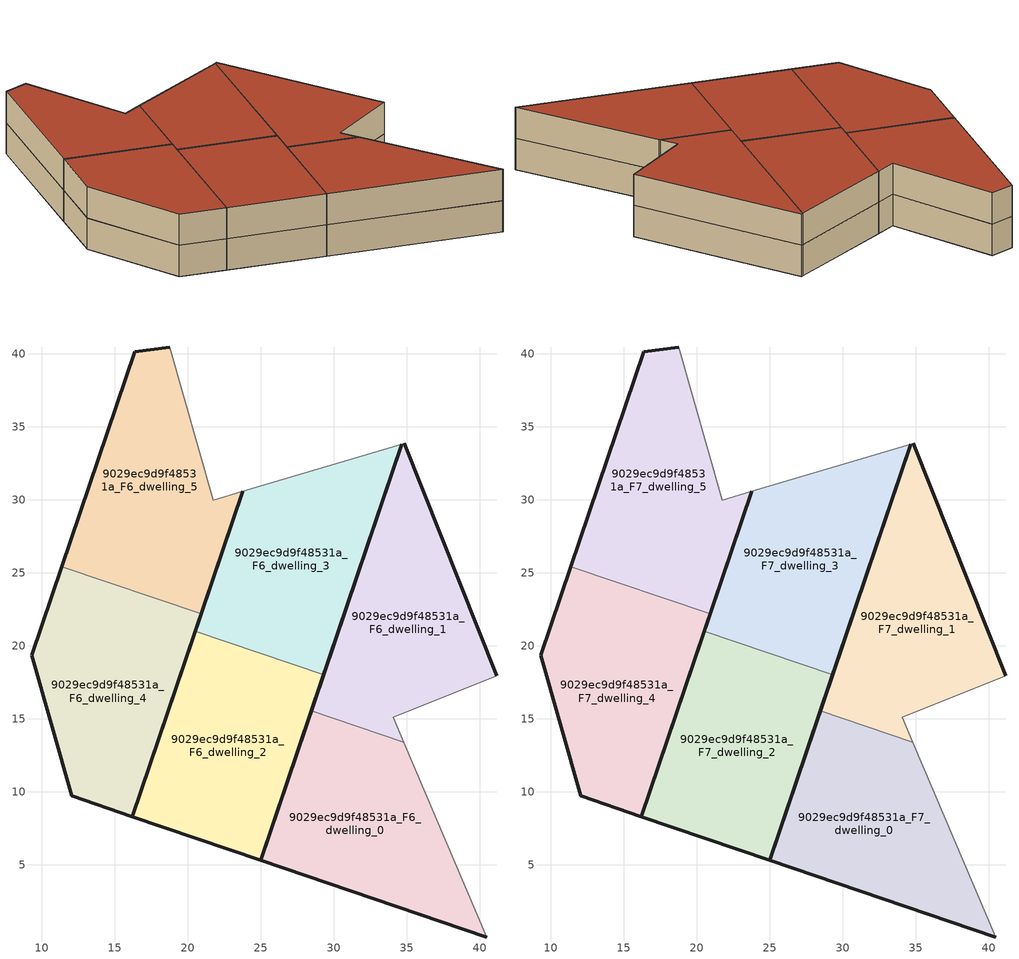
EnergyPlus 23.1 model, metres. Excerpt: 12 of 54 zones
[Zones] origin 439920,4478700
9029ec9d9f48531a_F6_dwelling_0
 floor to 9029ec9d9f48531a_F5_dwelling_0 (EU_floor_Construction): 40.48,0.07 34.8,13.4 28.47,15.54 25,5.33 z18
 wall outside (EU_wall_Construction): 40.48,0.07 25,5.33 28.47,15.54 z18:21
 wall to 9029ec9d9f48531a_F6_dwelling_1 (EU_wall_Construction): 28.47,15.54 34.8,13.4 z18:21
 wall adiabatic (EU_wall_Construction): 34.8,13.4 40.48,0.07 z18:21
9029ec9d9f48531a_F6_dwelling_1
 floor to 9029ec9d9f48531a_F5_dwelling_1 (EU_floor_Construction): 41.18,17.97 34.84,33.86 34.66,33.81 28.47,15.54 34.8,13.4 34.07,15.12 z18
 wall outside (EU_wall_Construction): 28.47,15.54 34.66,33.81 / 34.84,33.86 41.18,17.97 z18:21
 wall adiabatic (EU_wall_Construction): 34.66,33.81 34.84,33.86 / 41.18,17.97 34.07,15.12 34.8,13.4 z18:21
9029ec9d9f48531a_F6_dwelling_2
 floor to 9029ec9d9f48531a_F5_dwelling_2 (EU_floor_Construction): 25,5.33 29.31,18.02 20.52,21 16.22,8.32 z18
 wall outside (EU_wall_Construction): 29.31,18.02 25,5.33 16.22,8.32 20.52,21 z18:21
 wall to 9029ec9d9f48531a_F6_dwelling_3 (EU_wall_Construction): 20.52,21 29.31,18.02 z18:21
9029ec9d9f48531a_F6_dwelling_3
 floor to 9029ec9d9f48531a_F5_dwelling_3 (EU_floor_Construction): 29.31,18.02 34.66,33.81 23.77,30.58 20.52,21 z18
 wall outside (EU_wall_Construction): 34.66,33.81 29.31,18.02 / 20.52,21 23.77,30.58 z18:21
 wall adiabatic (EU_wall_Construction): 23.77,30.58 34.66,33.81 z18:21
9029ec9d9f48531a_F6_dwelling_4
 floor to 9029ec9d9f48531a_F5_dwelling_4 (EU_floor_Construction): 16.22,8.32 20.92,22.19 11.37,25.43 9.32,19.36 12.05,9.73 z18
 wall outside (EU_wall_Construction): 20.92,22.19 16.22,8.32 12.05,9.73 9.32,19.36 11.37,25.43 z18:21
 wall to 9029ec9d9f48531a_F6_dwelling_5 (EU_wall_Construction): 11.37,25.43 20.92,22.19 z18:21
9029ec9d9f48531a_F6_dwelling_5
 floor to 9029ec9d9f48531a_F5_dwelling_5 (EU_floor_Construction): 20.92,22.19 23.77,30.58 21.75,29.98 18.79,40.46 16.37,40.15 11.37,25.43 z18
 wall outside (EU_wall_Construction): 23.77,30.58 20.92,22.19 / 11.37,25.43 16.37,40.15 18.79,40.46 z18:21
 wall adiabatic (EU_wall_Construction): 18.79,40.46 21.75,29.98 23.77,30.58 z18:21
9029ec9d9f48531a_F7_dwelling_0
 floor to 9029ec9d9f48531a_F6_dwelling_0 (EU_floor_Construction): 40.48,0.07 34.8,13.4 28.47,15.54 25,5.33 z21
 wall outside (EU_wall_Construction): 40.48,0.07 25,5.33 28.47,15.54 z21:24
 wall to 9029ec9d9f48531a_F7_dwelling_1 (EU_wall_Construction): 28.47,15.54 34.8,13.4 z21:24
 wall adiabatic (EU_wall_Construction): 34.8,13.4 40.48,0.07 z21:24
 roof outside (EU_roof_Construction): 34.8,13.4 40.48,0.07 25,5.33 28.47,15.54 z24
9029ec9d9f48531a_F7_dwelling_1
 floor to 9029ec9d9f48531a_F6_dwelling_1 (EU_floor_Construction): 41.18,17.97 34.84,33.86 34.66,33.81 28.47,15.54 34.8,13.4 34.07,15.12 z21
 wall outside (EU_wall_Construction): 28.47,15.54 34.66,33.81 / 34.84,33.86 41.18,17.97 z21:24
 wall adiabatic (EU_wall_Construction): 34.66,33.81 34.84,33.86 / 41.18,17.97 34.07,15.12 34.8,13.4 z21:24
 roof outside (EU_roof_Construction): 34.84,33.86 41.18,17.97 34.07,15.12 34.8,13.4 28.47,15.54 34.66,33.81 z24
9029ec9d9f48531a_F7_dwelling_2
 floor to 9029ec9d9f48531a_F6_dwelling_2 (EU_floor_Construction): 25,5.33 29.31,18.02 20.52,21 16.22,8.32 z21
 wall outside (EU_wall_Construction): 29.31,18.02 25,5.33 16.22,8.32 20.52,21 z21:24
 wall to 9029ec9d9f48531a_F7_dwelling_3 (EU_wall_Construction): 20.52,21 29.31,18.02 z21:24
 roof outside (EU_roof_Construction): 29.31,18.02 25,5.33 16.22,8.32 20.52,21 z24
9029ec9d9f48531a_F7_dwelling_3
 floor to 9029ec9d9f48531a_F6_dwelling_3 (EU_floor_Construction): 29.31,18.02 34.66,33.81 23.77,30.58 20.52,21 z21
 wall outside (EU_wall_Construction): 34.66,33.81 29.31,18.02 / 20.52,21 23.77,30.58 z21:24
 wall adiabatic (EU_wall_Construction): 23.77,30.58 34.66,33.81 z21:24
 roof outside (EU_roof_Construction): 34.66,33.81 29.31,18.02 20.52,21 23.77,30.58 z24
9029ec9d9f48531a_F7_dwelling_4
 floor to 9029ec9d9f48531a_F6_dwelling_4 (EU_floor_Construction): 16.22,8.32 20.92,22.19 11.37,25.43 9.32,19.36 12.05,9.73 z21
 wall outside (EU_wall_Construction): 20.92,22.19 16.22,8.32 12.05,9.73 9.32,19.36 11.37,25.43 z21:24
 wall to 9029ec9d9f48531a_F7_dwelling_5 (EU_wall_Construction): 11.37,25.43 20.92,22.19 z21:24
 roof outside (EU_roof_Construction): 20.92,22.19 16.22,8.32 12.05,9.73 9.32,19.36 11.37,25.43 z24
9029ec9d9f48531a_F7_dwelling_5
 floor to 9029ec9d9f48531a_F6_dwelling_5 (EU_floor_Construction): 20.92,22.19 23.77,30.58 21.75,29.98 18.79,40.46 16.37,40.15 11.37,25.43 z21
 wall outside (EU_wall_Construction): 23.77,30.58 20.92,22.19 / 11.37,25.43 16.37,40.15 18.79,40.46 z21:24
 wall adiabatic (EU_wall_Construction): 18.79,40.46 21.75,29.98 23.77,30.58 z21:24
 roof outside (EU_roof_Construction): 18.79,40.46 21.75,29.98 23.77,30.58 20.92,22.19 11.37,25.43 16.37,40.15 z24
[Building]
EU S2 Campaign: North Axis=0; Terrain=City; Solar Distribution=FullExterior
[Site:Location]
Madrid: Latitude=40.5; Longitude=-3.5; Time Zone=1; Elevation=609
[SizingPeriod:WeatherFileDays]
AnnualSizingPeriod: Begin Month=1; Begin Day of Month=1; End Month=12; End Day of Month=31; Day of Week for Start Day=Monday; Use Weather File Daylight Saving Period=No; Use Weather File Rain and Snow Indicators=No
[MATERIAL]
EU_InternalMass_Material: Roughness=MediumRough; Thickness=0.1; Conductivity=1; Density=1800; Specific Heat=900; Thermal Absorptance=0.9; Solar Absorptance=0.7; Visible Absorptance=0.7
[MATERIAL:NOMASS] Roughness=MediumRough; Thermal Absorptance=0.9; Solar Absorptance=0.7; Visible Absorptance=0.7
Name | Thermal Resistance
EU_wall_NoMass | 0.609216
EU_roof_NoMass | 0.513268
EU_floor_NoMass | 0.568163
[CONSTRUCTION]
EU_wall_Construction: EU_wall_NoMass
EU_roof_Construction: EU_roof_NoMass
EU_floor_Construction: EU_floor_NoMass
EU_InternalMass_Construction: EU_InternalMass_Material
[ZONE] Type=1; Multiplier=1; Ceiling Height=autocalculate; Floor Area=autocalculate; Part of Total Floor Area=Yes
Name | Volume
9029ec9d9f48531a_F6_dwelling_0; 9029ec9d9f48531a_F7_dwelling_0 | 372.87
9029ec9d9f48531a_F6_dwelling_1; 9029ec9d9f48531a_F7_dwelling_1 | 372.864
9029ec9d9f48531a_F6_dwelling_2; 9029ec9d9f48531a_F7_dwelling_2 | 372.878
9029ec9d9f48531a_F6_dwelling_3; 9029ec9d9f48531a_F7_dwelling_3 | 372.863
9029ec9d9f48531a_F6_dwelling_4; 9029ec9d9f48531a_F7_dwelling_4 | 372.845
9029ec9d9f48531a_F6_dwelling_5; 9029ec9d9f48531a_F7_dwelling_5 | 372.867
[INTERNALMASS] Construction=EU_InternalMass_Construction
Name | Zone or ZoneList | Surface Area
9029ec9d9f48531a_F6_dwelling_0_EU_InternalMass | 9029ec9d9f48531a_F6_dwelling_0 | 145.004
9029ec9d9f48531a_F6_dwelling_1_EU_InternalMass | 9029ec9d9f48531a_F6_dwelling_1 | 145.004
9029ec9d9f48531a_F6_dwelling_2_EU_InternalMass | 9029ec9d9f48531a_F6_dwelling_2 | 144.997
9029ec9d9f48531a_F6_dwelling_3_EU_InternalMass | 9029ec9d9f48531a_F6_dwelling_3 | 145.003
9029ec9d9f48531a_F6_dwelling_4_EU_InternalMass | 9029ec9d9f48531a_F6_dwelling_4 | 145
9029ec9d9f48531a_F6_dwelling_5_EU_InternalMass | 9029ec9d9f48531a_F6_dwelling_5 | 145.003
9029ec9d9f48531a_F7_dwelling_0_EU_InternalMass | 9029ec9d9f48531a_F7_dwelling_0 | 145.004
9029ec9d9f48531a_F7_dwelling_1_EU_InternalMass | 9029ec9d9f48531a_F7_dwelling_1 | 145.004
9029ec9d9f48531a_F7_dwelling_2_EU_InternalMass | 9029ec9d9f48531a_F7_dwelling_2 | 144.997
9029ec9d9f48531a_F7_dwelling_3_EU_InternalMass | 9029ec9d9f48531a_F7_dwelling_3 | 145.003
9029ec9d9f48531a_F7_dwelling_4_EU_InternalMass | 9029ec9d9f48531a_F7_dwelling_4 | 145
9029ec9d9f48531a_F7_dwelling_5_EU_InternalMass | 9029ec9d9f48531a_F7_dwelling_5 | 145.003
[OTHEREQUIPMENT] Fuel Type=Electricity; Design Level Calculation Method=Watts/Area; Power per Zone Floor Area=1; Fraction Latent=0; Fraction Radiant=0; Fraction Lost=0; Carbon Dioxide Generation Rate=0; EndUse Subcategory=EU_Step8_InternalGains
Name | Zone or ZoneList or Space or SpaceList | Schedule
EU_Step8_InternalGain_9029ec9d9f48531a_F6_dwelling_0_f000 | 9029ec9d9f48531a_F6_dwelling_0 | EU_Step8_GainSchedule_9029ec9d9f48531a_F6_dwelling_0_f000
EU_Step8_InternalGain_9029ec9d9f48531a_F6_dwelling_1_f000 | 9029ec9d9f48531a_F6_dwelling_1 | EU_Step8_GainSchedule_9029ec9d9f48531a_F6_dwelling_1_f000
EU_Step8_InternalGain_9029ec9d9f48531a_F6_dwelling_2_f000 | 9029ec9d9f48531a_F6_dwelling_2 | EU_Step8_GainSchedule_9029ec9d9f48531a_F6_dwelling_2_f000
EU_Step8_InternalGain_9029ec9d9f48531a_F6_dwelling_3_f000 | 9029ec9d9f48531a_F6_dwelling_3 | EU_Step8_GainSchedule_9029ec9d9f48531a_F6_dwelling_3_f000
EU_Step8_InternalGain_9029ec9d9f48531a_F6_dwelling_4_f000 | 9029ec9d9f48531a_F6_dwelling_4 | EU_Step8_GainSchedule_9029ec9d9f48531a_F6_dwelling_4_f000
EU_Step8_InternalGain_9029ec9d9f48531a_F6_dwelling_5_f000 | 9029ec9d9f48531a_F6_dwelling_5 | EU_Step8_GainSchedule_9029ec9d9f48531a_F6_dwelling_5_f000
EU_Step8_InternalGain_9029ec9d9f48531a_F7_dwelling_0_f000 | 9029ec9d9f48531a_F7_dwelling_0 | EU_Step8_GainSchedule_9029ec9d9f48531a_F7_dwelling_0_f000
EU_Step8_InternalGain_9029ec9d9f48531a_F7_dwelling_1_f000 | 9029ec9d9f48531a_F7_dwelling_1 | EU_Step8_GainSchedule_9029ec9d9f48531a_F7_dwelling_1_f000
EU_Step8_InternalGain_9029ec9d9f48531a_F7_dwelling_2_f000 | 9029ec9d9f48531a_F7_dwelling_2 | EU_Step8_GainSchedule_9029ec9d9f48531a_F7_dwelling_2_f000
EU_Step8_InternalGain_9029ec9d9f48531a_F7_dwelling_3_f000 | 9029ec9d9f48531a_F7_dwelling_3 | EU_Step8_GainSchedule_9029ec9d9f48531a_F7_dwelling_3_f000
EU_Step8_InternalGain_9029ec9d9f48531a_F7_dwelling_4_f000 | 9029ec9d9f48531a_F7_dwelling_4 | EU_Step8_GainSchedule_9029ec9d9f48531a_F7_dwelling_4_f000
EU_Step8_InternalGain_9029ec9d9f48531a_F7_dwelling_5_f000 | 9029ec9d9f48531a_F7_dwelling_5 | EU_Step8_GainSchedule_9029ec9d9f48531a_F7_dwelling_5_f000
[ZONEVENTILATION:DESIGNFLOWRATE] Schedule=EU_AlwaysOn; Design Flow Rate Calculation Method=AirChanges/Hour; Air Changes per Hour=0.752966; Ventilation Type=Natural; Fan Pressure Rise=0; Fan Total Efficiency=1; Constant Term Coefficient=1; Temperature Term Coefficient=0; Velocity Term Coefficient=0; Velocity Squared Term Coefficient=0; Minimum Indoor Temperature=-100; Maximum Indoor Temperature=100; Delta Temperature=-100; Minimum Outdoor Temperature=-100; Maximum Outdoor Temperature=100; Maximum Wind Speed=40
Name | Zone or ZoneList or Space or SpaceList
EU_ConstantAir_9029ec9d9f48531a_F6_dwelling_0 | 9029ec9d9f48531a_F6_dwelling_0
EU_ConstantAir_9029ec9d9f48531a_F6_dwelling_1 | 9029ec9d9f48531a_F6_dwelling_1
EU_ConstantAir_9029ec9d9f48531a_F6_dwelling_2 | 9029ec9d9f48531a_F6_dwelling_2
EU_ConstantAir_9029ec9d9f48531a_F6_dwelling_3 | 9029ec9d9f48531a_F6_dwelling_3
EU_ConstantAir_9029ec9d9f48531a_F6_dwelling_4 | 9029ec9d9f48531a_F6_dwelling_4
EU_ConstantAir_9029ec9d9f48531a_F6_dwelling_5 | 9029ec9d9f48531a_F6_dwelling_5
EU_ConstantAir_9029ec9d9f48531a_F7_dwelling_0 | 9029ec9d9f48531a_F7_dwelling_0
EU_ConstantAir_9029ec9d9f48531a_F7_dwelling_1 | 9029ec9d9f48531a_F7_dwelling_1
EU_ConstantAir_9029ec9d9f48531a_F7_dwelling_2 | 9029ec9d9f48531a_F7_dwelling_2
EU_ConstantAir_9029ec9d9f48531a_F7_dwelling_3 | 9029ec9d9f48531a_F7_dwelling_3
EU_ConstantAir_9029ec9d9f48531a_F7_dwelling_4 | 9029ec9d9f48531a_F7_dwelling_4
EU_ConstantAir_9029ec9d9f48531a_F7_dwelling_5 | 9029ec9d9f48531a_F7_dwelling_5
[HVACTEMPLATE:THERMOSTAT] Constant Heating Setpoint=20; Constant Cooling Setpoint=50
EU_HeatOnly_9029ec9d9f48531a_F0_dwelling_0; EU_HeatOnly_9029ec9d9f48531a_F0_dwelling_1; EU_HeatOnly_9029ec9d9f48531a_F0_dwelling_2; EU_HeatOnly_9029ec9d9f48531a_F0_dwelling_3; EU_HeatOnly_9029ec9d9f48531a_F0_dwelling_4; EU_HeatOnly_9029ec9d9f48531a_F0_dwelling_5; EU_HeatOnly_9029ec9d9f48531a_F0_dwelling_6; EU_HeatOnly_9029ec9d9f48531a_F1_dwelling_0; EU_HeatOnly_9029ec9d9f48531a_F1_dwelling_1; EU_HeatOnly_9029ec9d9f48531a_F1_dwelling_2; EU_HeatOnly_9029ec9d9f48531a_F1_dwelling_3; EU_HeatOnly_9029ec9d9f48531a_F1_dwelling_4; EU_HeatOnly_9029ec9d9f48531a_F1_dwelling_5; EU_HeatOnly_9029ec9d9f48531a_F1_dwelling_6; EU_HeatOnly_9029ec9d9f48531a_F2_dwelling_0; EU_HeatOnly_9029ec9d9f48531a_F2_dwelling_1; EU_HeatOnly_9029ec9d9f48531a_F2_dwelling_2; EU_HeatOnly_9029ec9d9f48531a_F2_dwelling_3; EU_HeatOnly_9029ec9d9f48531a_F2_dwelling_4; EU_HeatOnly_9029ec9d9f48531a_F2_dwelling_5; EU_HeatOnly_9029ec9d9f48531a_F2_dwelling_6; EU_HeatOnly_9029ec9d9f48531a_F3_dwelling_0; EU_HeatOnly_9029ec9d9f48531a_F3_dwelling_1; EU_HeatOnly_9029ec9d9f48531a_F3_dwelling_2; EU_HeatOnly_9029ec9d9f48531a_F3_dwelling_3; EU_HeatOnly_9029ec9d9f48531a_F3_dwelling_4; EU_HeatOnly_9029ec9d9f48531a_F3_dwelling_5; EU_HeatOnly_9029ec9d9f48531a_F3_dwelling_6; EU_HeatOnly_9029ec9d9f48531a_F4_dwelling_0; EU_HeatOnly_9029ec9d9f48531a_F4_dwelling_1; EU_HeatOnly_9029ec9d9f48531a_F4_dwelling_2; EU_HeatOnly_9029ec9d9f48531a_F4_dwelling_3; EU_HeatOnly_9029ec9d9f48531a_F4_dwelling_4; EU_HeatOnly_9029ec9d9f48531a_F4_dwelling_5; EU_HeatOnly_9029ec9d9f48531a_F4_dwelling_6; EU_HeatOnly_9029ec9d9f48531a_F5_dwelling_0; EU_HeatOnly_9029ec9d9f48531a_F5_dwelling_1; EU_HeatOnly_9029ec9d9f48531a_F5_dwelling_2; EU_HeatOnly_9029ec9d9f48531a_F5_dwelling_3; EU_HeatOnly_9029ec9d9f48531a_F5_dwelling_4; EU_HeatOnly_9029ec9d9f48531a_F5_dwelling_5; EU_HeatOnly_9029ec9d9f48531a_F5_dwelling_6; EU_HeatOnly_9029ec9d9f48531a_F6_dwelling_0; EU_HeatOnly_9029ec9d9f48531a_F6_dwelling_1; EU_HeatOnly_9029ec9d9f48531a_F6_dwelling_2; EU_HeatOnly_9029ec9d9f48531a_F6_dwelling_3; EU_HeatOnly_9029ec9d9f48531a_F6_dwelling_4; EU_HeatOnly_9029ec9d9f48531a_F6_dwelling_5; EU_HeatOnly_9029ec9d9f48531a_F7_dwelling_0; EU_HeatOnly_9029ec9d9f48531a_F7_dwelling_1; EU_HeatOnly_9029ec9d9f48531a_F7_dwelling_2; EU_HeatOnly_9029ec9d9f48531a_F7_dwelling_3; EU_HeatOnly_9029ec9d9f48531a_F7_dwelling_4; EU_HeatOnly_9029ec9d9f48531a_F7_dwelling_5
[HVACTEMPLATE:ZONE:IDEALLOADSAIRSYSTEM] System Availability Schedule=EU_AlwaysOn; Maximum Heating Supply Air Temperature=50; Minimum Cooling Supply Air Temperature=13; Maximum Heating Supply Air Humidity Ratio=0.0156; Minimum Cooling Supply Air Humidity Ratio=0.0077; Heating Limit=NoLimit; Cooling Limit=NoLimit; Heating Availability Schedule=EU_AlwaysOn; Cooling Availability Schedule=EU_CoolingOff; Dehumidification Control Type=ConstantSensibleHeatRatio; Cooling Sensible Heat Ratio=0.7; Dehumidification Setpoint=60; Humidification Control Type=None; Humidification Setpoint=30; Outdoor Air Method=None; Outdoor Air Flow Rate per Person=0.00944; Outdoor Air Flow Rate per Zone Floor Area=0; Outdoor Air Flow Rate per Zone=0; Demand Controlled Ventilation Type=None; Outdoor Air Economizer Type=NoEconomizer; Heat Recovery Type=None; Sensible Heat Recovery Effectiveness=0.7; Latent Heat Recovery Effectiveness=0.65
Name | Template Thermostat
9029ec9d9f48531a_F6_dwelling_0 | EU_HeatOnly_9029ec9d9f48531a_F6_dwelling_0
9029ec9d9f48531a_F6_dwelling_1 | EU_HeatOnly_9029ec9d9f48531a_F6_dwelling_1
9029ec9d9f48531a_F6_dwelling_2 | EU_HeatOnly_9029ec9d9f48531a_F6_dwelling_2
9029ec9d9f48531a_F6_dwelling_3 | EU_HeatOnly_9029ec9d9f48531a_F6_dwelling_3
9029ec9d9f48531a_F6_dwelling_4 | EU_HeatOnly_9029ec9d9f48531a_F6_dwelling_4
9029ec9d9f48531a_F6_dwelling_5 | EU_HeatOnly_9029ec9d9f48531a_F6_dwelling_5
9029ec9d9f48531a_F7_dwelling_0 | EU_HeatOnly_9029ec9d9f48531a_F7_dwelling_0
9029ec9d9f48531a_F7_dwelling_1 | EU_HeatOnly_9029ec9d9f48531a_F7_dwelling_1
9029ec9d9f48531a_F7_dwelling_2 | EU_HeatOnly_9029ec9d9f48531a_F7_dwelling_2
9029ec9d9f48531a_F7_dwelling_3 | EU_HeatOnly_9029ec9d9f48531a_F7_dwelling_3
9029ec9d9f48531a_F7_dwelling_4 | EU_HeatOnly_9029ec9d9f48531a_F7_dwelling_4
9029ec9d9f48531a_F7_dwelling_5 | EU_HeatOnly_9029ec9d9f48531a_F7_dwelling_5
[SIZING:ZONE] Zone Cooling Design Supply Air Temperature Input Method=SupplyAirTemperature; Zone Cooling Design Supply Air Temperature=13; Zone Heating Design Supply Air Temperature Input Method=SupplyAirTemperature; Zone Heating Design Supply Air Temperature=50; Zone Cooling Design Supply Air Humidity Ratio=0.008; Zone Heating Design Supply Air Humidity Ratio=0.008; Cooling Design Air Flow Method=DesignDay; Cooling Design Air Flow Rate=0; Cooling Minimum Air Flow per Zone Floor Area=0.000762; Cooling Minimum Air Flow=0; Cooling Minimum Air Flow Fraction=0.2; Heating Design Air Flow Method=DesignDay; Heating Design Air Flow Rate=0; Heating Maximum Air Flow per Zone Floor Area=0.002032; Heating Maximum Air Flow=0.141576; Heating Maximum Air Flow Fraction=0.3; Account for Dedicated Outdoor Air System=No; Dedicated Outdoor Air System Control Strategy=NeutralSupplyAir; Dedicated Outdoor Air Low Setpoint Temperature for Design=autosize; Dedicated Outdoor Air High Setpoint Temperature for Design=autosize; Zone Load Sizing Method=Sensible Load Only No Latent Load; Zone Latent Cooling Design Supply Air Humidity Ratio Input Method=HumidityRatioDifference; Zone Cooling Design Supply Air Humidity Ratio Difference=0.005; Zone Latent Heating Design Supply Air Humidity Ratio Input Method=HumidityRatioDifference; Zone Humidification Design Supply Air Humidity Ratio Difference=0.005
9029ec9d9f48531a_F6_dwelling_0; 9029ec9d9f48531a_F6_dwelling_1; 9029ec9d9f48531a_F6_dwelling_2; 9029ec9d9f48531a_F6_dwelling_3; 9029ec9d9f48531a_F6_dwelling_4; 9029ec9d9f48531a_F6_dwelling_5; 9029ec9d9f48531a_F7_dwelling_0; 9029ec9d9f48531a_F7_dwelling_1; 9029ec9d9f48531a_F7_dwelling_2; 9029ec9d9f48531a_F7_dwelling_3; 9029ec9d9f48531a_F7_dwelling_4; 9029ec9d9f48531a_F7_dwelling_5
[SCHEDULE:CONSTANT]
Name | Hourly Value
EU_AlwaysOn | 1
EU_CoolingOff | 0
[SCHEDULE:FILE] Column Number=1; Rows to Skip at Top=0; Number of Hours of Data=8760; Column Separator=Comma; Interpolate to Timestep=No; Minutes per Item=60; Adjust Schedule for Daylight Savings=Yes
Name | File
EU_Step8_GainSchedule_9029ec9d9f48531a_F6_dwelling_0_f000 | ../../schedules/9029ec9d9f48531a/9029ec9d9f48531a_F6_dwelling_0_f000_gain.csv
EU_Step8_GainSchedule_9029ec9d9f48531a_F6_dwelling_1_f000 | ../../schedules/9029ec9d9f48531a/9029ec9d9f48531a_F6_dwelling_1_f000_gain.csv
EU_Step8_GainSchedule_9029ec9d9f48531a_F6_dwelling_2_f000 | ../../schedules/9029ec9d9f48531a/9029ec9d9f48531a_F6_dwelling_2_f000_gain.csv
EU_Step8_GainSchedule_9029ec9d9f48531a_F6_dwelling_3_f000 | ../../schedules/9029ec9d9f48531a/9029ec9d9f48531a_F6_dwelling_3_f000_gain.csv
EU_Step8_GainSchedule_9029ec9d9f48531a_F6_dwelling_4_f000 | ../../schedules/9029ec9d9f48531a/9029ec9d9f48531a_F6_dwelling_4_f000_gain.csv
EU_Step8_GainSchedule_9029ec9d9f48531a_F6_dwelling_5_f000 | ../../schedules/9029ec9d9f48531a/9029ec9d9f48531a_F6_dwelling_5_f000_gain.csv
EU_Step8_GainSchedule_9029ec9d9f48531a_F7_dwelling_0_f000 | ../../schedules/9029ec9d9f48531a/9029ec9d9f48531a_F7_dwelling_0_f000_gain.csv
EU_Step8_GainSchedule_9029ec9d9f48531a_F7_dwelling_1_f000 | ../../schedules/9029ec9d9f48531a/9029ec9d9f48531a_F7_dwelling_1_f000_gain.csv
EU_Step8_GainSchedule_9029ec9d9f48531a_F7_dwelling_2_f000 | ../../schedules/9029ec9d9f48531a/9029ec9d9f48531a_F7_dwelling_2_f000_gain.csv
EU_Step8_GainSchedule_9029ec9d9f48531a_F7_dwelling_3_f000 | ../../schedules/9029ec9d9f48531a/9029ec9d9f48531a_F7_dwelling_3_f000_gain.csv
EU_Step8_GainSchedule_9029ec9d9f48531a_F7_dwelling_4_f000 | ../../schedules/9029ec9d9f48531a/9029ec9d9f48531a_F7_dwelling_4_f000_gain.csv
EU_Step8_GainSchedule_9029ec9d9f48531a_F7_dwelling_5_f000 | ../../schedules/9029ec9d9f48531a/9029ec9d9f48531a_F7_dwelling_5_f000_gain.csv
